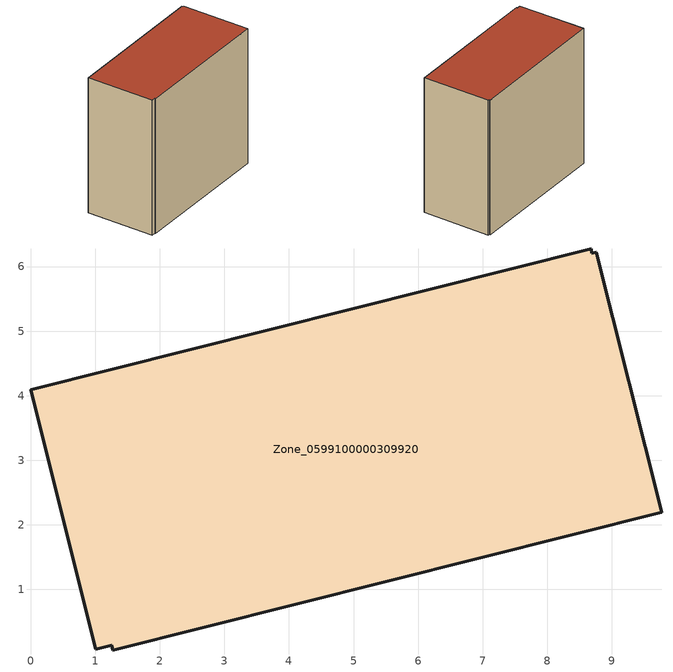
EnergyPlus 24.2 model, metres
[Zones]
Zone_0599100000309920
 floor ground (C_G): 1.27,0.06 1.25,0.13 1.01,0.07 0,4.09 8.69,6.27 8.69,6.21 8.76,6.22 9.78,2.2 z0
 wall outside (C_F): 9.78,2.2 8.76,6.22 8.69,6.21 8.69,6.27 0,4.09 1.01,0.07 1.25,0.13 1.27,0.06 9.78,2.2 z0:8.46
 roof outside (C_R): 1.25,0.13 1.27,0.06 9.78,2.2 8.76,6.22 8.69,6.21 8.69,6.27 0,4.09 1.01,0.07 z8.46
[BUILDING]
Pand.0599100000309920: North Axis=0; Terrain=City; Loads Convergence Tolerance Value=0.04; Temperature Convergence Tolerance Value=0.4; Solar Distribution=FullExterior; Maximum Number of Warmup Days=25; Minimum Number of Warmup Days=1
[Site:Location]
Rotterdam.The.Hague.AP_ZH_NLD Design_Conditions: Latitude=51.96; Longitude=4.45; Time Zone=1; Elevation=-4.5
[SITE:GROUNDTEMPERATURE:BUILDINGSURFACE]
18, 18, 18, 18, 18, 18, 18, 18, 18, 18, 18, 18
[MATERIAL] Thermal Absorptance=0.9; Solar Absorptance=0.7; Visible Absorptance=0.7
Name | Roughness | Thickness | Conductivity | Density | Specific Heat
G.TI.1992-2005 | MediumSmooth | 0.15 | 0.06 | 540 | 1210
F.TI.1992-2005 | Rough | 0.3 | 0.12 | 1920 | 840
R.TI.1992-2005 | MediumRough | 0.2 | 0.08 | 1500 | 1000
[CONSTRUCTION]
C_G: G.TI.1992-2005
C_F: F.TI.1992-2005
C_R: R.TI.1992-2005
[ZONE]
Zone_0599100000309920: Type=1; Multiplier=1; Ceiling Height=Autocalculate; Volume=Autocalculate; Floor Area=autocalculate; Part of Total Floor Area=Yes
[ZONEINFILTRATION:DESIGNFLOWRATE]
Infil_Zone_0599100000309920: Zone or ZoneList or Space or SpaceList=Zone_0599100000309920; Schedule=AlwaysOn; Design Flow Rate Calculation Method=Flow/Area; Flow Rate per Floor Area=0.0015; Constant Term Coefficient=1; Temperature Term Coefficient=0; Velocity Term Coefficient=0; Velocity Squared Term Coefficient=0
[HVACTEMPLATE:ZONE:IDEALLOADSAIRSYSTEM]
Zone_0599100000309920: Maximum Heating Supply Air Temperature=50; Minimum Cooling Supply Air Temperature=13; Maximum Heating Supply Air Humidity Ratio=0.0156; Minimum Cooling Supply Air Humidity Ratio=0.0077; Heating Limit=NoLimit; Cooling Limit=NoLimit; Dehumidification Control Type=ConstantSensibleHeatRatio; Cooling Sensible Heat Ratio=0.7; Dehumidification Setpoint=60; Humidification Control Type=None; Humidification Setpoint=30; Outdoor Air Method=None; Outdoor Air Flow Rate per Person=0.00944; Outdoor Air Flow Rate per Zone Floor Area=0; Outdoor Air Flow Rate per Zone=0; Demand Controlled Ventilation Type=None; Outdoor Air Economizer Type=NoEconomizer; Heat Recovery Type=None; Sensible Heat Recovery Effectiveness=0.7; Latent Heat Recovery Effectiveness=0.65
[ZONECONTROL:THERMOSTAT]
ThermostatControl_Zone_0599100000309920: Zone or ZoneList=Zone_0599100000309920; Control Type Schedule=DualSetpointControlType; Control 1=Thermostat_Zone_0599100000309920; Temperature Difference Between Cutout And Setpoint=0
[THERMOSTATSETPOINT:DUALSETPOINT]
Thermostat_Zone_0599100000309920: Heating Setpoint Temperature Schedule=HeatingSetpoint_Zone_0599100000309920; Cooling Setpoint Temperature Schedule=CoolingSetpoint_Zone_0599100000309920
[SCHEDULE:COMPACT]
HeatingSetpoint_Zone_0599100000309920: Through: 12/31, For: AllDays, Until: 24:00, 21
CoolingSetpoint_Zone_0599100000309920: Through: 12/31, For: AllDays, Until: 24:00, 24
DualSetpointControlType: Through: 12/31, For: AllDays, Until: 24:00, 4
AlwaysOn: Through: 12/31, For: AllDays, Until: 24:00, 1
